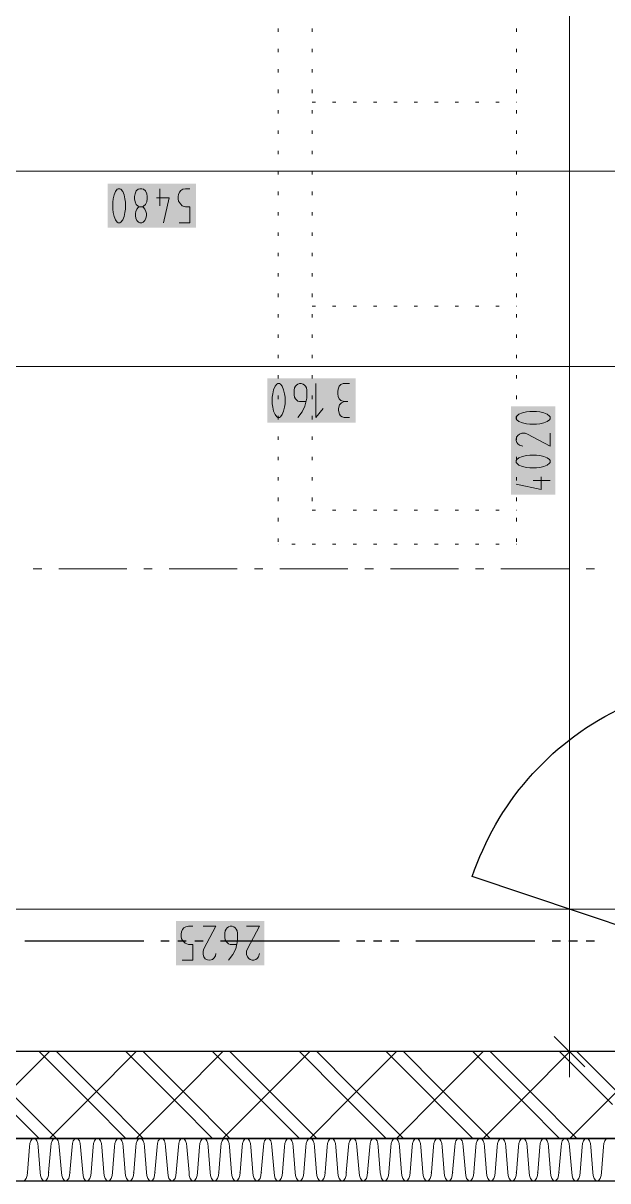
# Model space of a CAD drawing. Header units: millimetres. Extents: x 0 to 594, y 0 to 420.
# Drawn here: x 99.53 to 116.9, y 138.5 to 172.93 of the extents above; entities that cross this region are included whole.
import ezdxf

# ---------------------------------------------------------------- set-up
doc = ezdxf.new("R2010")
doc.units = ezdxf.units.MM
doc.header["$LTSCALE"] = 8
for name, color, linetype in [('PDF_Dvere', 7, 'Continuous'), ('PDF_Koty delkove', 7, 'Continuous'), ('PDF_Nabytek', 7, 'Continuous'), ('PDF_Osy hlavni', 7, 'Continuous'), ('PDF_Pozarni useky', 7, 'Continuous'), ('PDF_Steny sendvic', 7, 'Continuous')]:
    doc.layers.add(name, color=color, linetype=linetype)

msp = doc.modelspace()

# ---------------------------------------------------------------- linework, layer by layer
at = {"layer": 'PDF_Dvere', "lineweight": 25}
msp.add_lwpolyline([(121.023, 144.82), (112.874, 147.548, -0.414214), (123.75, 152.969)], format="xyb", dxfattribs=at)
at = {"layer": 'PDF_Koty delkove', "lineweight": 18}
for points in [[(115.763, 142.344), (115.763, 164.498), (115.763, 182.985), (115.763, 186.978), (115.763, 188.899), (115.763, 196.178)], [(228.247, 168.523), (226.124, 168.523), (191.953, 168.523), (190.487, 168.523), (164.556, 168.523), (162.433, 168.523), (149.796, 168.523), (147.47, 168.523), (134.833, 168.523), (132.71, 168.523), (77.309, 168.523), (73.569, 168.523)], [(102.525, 167.821), (102.484, 167.922), (102.431, 167.989), (102.403, 168.007), (102.35, 168.007), (102.322, 167.989), (102.269, 167.922), (102.228, 167.821), (102.202, 167.702), (102.188, 167.601)], [(102.944, 167.484), (102.97, 167.467), (103.079, 167.467), (103.106, 167.484), (103.16, 167.534), (103.2, 167.618), (103.214, 167.702), (103.214, 167.77), (103.2, 167.854), (103.16, 167.939), (103.106, 167.989), (103.051, 168.007), (102.998, 168.007), (102.944, 167.989), (102.889, 167.939), (102.85, 167.854), (102.836, 167.77)], [(103.592, 168.007), (103.592, 167.501)], [(104.159, 166.996), (104.483, 166.996), (104.483, 167.467), (104.347, 167.467), (104.254, 167.501), (104.199, 167.552), (104.146, 167.636), (104.132, 167.702), (104.132, 167.77), (104.146, 167.838), (104.173, 167.904), (104.213, 167.955), (104.267, 167.989), (104.347, 168.007), (104.483, 168.007)], [(102.188, 167.601), (102.188, 167.399), (102.202, 167.299), (102.228, 167.181), (102.269, 167.08), (102.322, 167.012), (102.35, 166.996), (102.403, 166.996), (102.431, 167.012), (102.484, 167.08), (102.525, 167.181), (102.552, 167.299), (102.566, 167.399), (102.566, 167.601), (102.552, 167.702), (102.525, 167.821)], [(102.836, 167.77), (102.836, 167.702), (102.85, 167.618), (102.889, 167.534), (102.944, 167.484)], [(103.484, 167.737), (103.862, 167.737), (103.699, 166.996)], [(103.079, 167.467), (103.106, 167.45), (103.146, 167.399), (103.173, 167.332), (103.187, 167.265), (103.187, 167.197), (103.173, 167.13), (103.146, 167.062), (103.092, 167.012), (103.051, 166.996), (102.998, 166.996), (102.957, 167.012), (102.903, 167.062), (102.876, 167.13), (102.863, 167.197), (102.863, 167.265), (102.876, 167.332), (102.903, 167.399), (102.944, 167.45), (102.97, 167.467)], [(132.71, 162.721), (129.503, 162.721), (124.062, 162.721), (92.12, 162.721), (77.309, 162.721)], [(107.929, 161.676), (107.74, 161.676), (107.686, 161.693), (107.645, 161.726), (107.618, 161.761), (107.592, 161.81), (107.578, 161.878), (107.578, 162.012), (107.592, 162.08), (107.618, 162.131), (107.645, 162.164), (107.686, 162.198), (107.74, 162.215), (107.793, 162.215), (107.848, 162.198), (107.888, 162.164), (107.915, 162.131), (107.943, 162.08), (107.956, 162.012), (107.956, 161.777), (107.902, 161.541), (107.821, 161.372), (107.686, 161.204)], [(108.226, 162.215), (108.226, 161.204), (108.441, 161.473)], [(109.225, 162.215), (109.036, 162.215), (108.969, 162.181), (108.915, 162.131), (108.888, 162.047), (108.874, 161.979), (108.874, 161.911), (108.888, 161.827), (108.915, 161.761), (108.969, 161.71)], [(109.225, 161.204), (109.063, 161.204), (109.009, 161.221), (108.955, 161.255), (108.928, 161.306), (108.901, 161.406), (108.901, 161.473), (108.928, 161.575), (108.982, 161.642), (109.063, 161.676), (109.171, 161.676)], [(108.969, 161.71), (109.063, 161.676)], [(114.228, 160.665), (114.194, 160.624), (114.177, 160.57), (114.177, 160.517), (114.194, 160.462), (114.228, 160.422), (114.279, 160.381), (114.379, 160.354)], [(115.188, 160.732), (115.188, 160.354), (114.514, 160.705), (114.446, 160.732), (114.345, 160.732), (114.279, 160.705), (114.228, 160.665)], [(114.919, 159.436), (114.919, 159.058), (114.177, 159.221)], [(115.188, 159.328), (114.683, 159.328)], [(118.648, 146.581), (106.883, 146.581), (92.12, 146.581), (88.278, 146.581)], [(104.249, 145.064), (104.573, 145.064), (104.573, 145.535), (104.438, 145.535), (104.344, 145.57), (104.29, 145.62), (104.236, 145.704), (104.223, 145.771), (104.223, 145.839), (104.236, 145.907), (104.263, 145.973), (104.304, 146.024), (104.357, 146.058), (104.438, 146.075), (104.573, 146.075)], [(105.87, 145.535), (105.681, 145.535), (105.627, 145.553), (105.586, 145.586), (105.559, 145.62), (105.533, 145.67), (105.519, 145.738), (105.519, 145.872), (105.533, 145.94), (105.559, 145.99), (105.586, 146.024), (105.627, 146.058), (105.681, 146.075), (105.734, 146.075), (105.789, 146.058), (105.829, 146.024), (105.856, 145.99), (105.883, 145.94), (105.897, 145.872), (105.897, 145.637), (105.843, 145.401), (105.762, 145.232), (105.627, 145.064)], [(106.167, 146.075), (106.545, 146.075), (106.194, 145.401), (106.167, 145.333), (106.167, 145.232), (106.194, 145.165), (106.234, 145.115), (106.275, 145.081), (106.329, 145.064), (106.382, 145.064), (106.437, 145.081), (106.477, 145.115), (106.518, 145.165), (106.545, 145.266)], [(116.218, 141.889), (115.309, 142.799)], [(116.522, 142.344), (115.763, 142.344), (115.005, 142.344)], [(115.763, 142.344), (115.763, 141.586)]]:
    msp.add_lwpolyline(points, dxfattribs=at)
for points in [[(106.93, 161.81), (106.93, 161.608), (106.944, 161.508), (106.97, 161.39), (107.011, 161.288), (107.064, 161.221), (107.092, 161.204), (107.145, 161.204), (107.173, 161.221), (107.226, 161.288), (107.267, 161.39), (107.294, 161.508), (107.308, 161.608), (107.308, 161.81), (107.294, 161.911), (107.267, 162.029), (107.226, 162.131), (107.173, 162.198), (107.145, 162.215), (107.092, 162.215), (107.064, 162.198), (107.011, 162.131), (106.97, 162.029), (106.944, 161.911)], [(114.783, 161.38), (114.581, 161.38), (114.481, 161.366), (114.363, 161.34), (114.261, 161.299), (114.194, 161.246), (114.177, 161.218), (114.177, 161.165), (114.194, 161.137), (114.261, 161.084), (114.363, 161.043), (114.481, 161.016), (114.581, 161.002), (114.783, 161.002), (114.884, 161.016), (115.002, 161.043), (115.104, 161.084), (115.171, 161.137), (115.188, 161.165), (115.188, 161.218), (115.171, 161.246), (115.104, 161.299), (115.002, 161.34), (114.884, 161.366)], [(114.783, 160.084), (114.581, 160.084), (114.481, 160.07), (114.363, 160.044), (114.261, 160.003), (114.194, 159.95), (114.177, 159.922), (114.177, 159.869), (114.194, 159.841), (114.261, 159.788), (114.363, 159.747), (114.481, 159.72), (114.581, 159.706), (114.783, 159.706), (114.884, 159.72), (115.002, 159.747), (115.104, 159.788), (115.171, 159.841), (115.188, 159.869), (115.188, 159.922), (115.171, 159.95), (115.104, 160.003), (115.002, 160.044), (114.884, 160.07)]]:
    msp.add_lwpolyline(points, close=True, dxfattribs=at)
msp.add_lwpolyline([(104.871, 146.075), (105.249, 146.075), (104.898, 145.401), (104.871, 145.333), (104.871, 145.232, 0.981661), (105.249, 145.266)], format="xyb", dxfattribs=at)
at = {"layer": 'PDF_Koty delkove', "color": 7, "lineweight": 18, "true_color": 0xffffff, "transparency": 33554559}
for points in [[(104.662, 168.158), (102.036, 168.158), (104.662, 166.844), (102.036, 166.844)], [(109.404, 162.367), (106.779, 162.367), (109.404, 161.053), (106.779, 161.053)], [(115.34, 158.906), (115.34, 161.532), (114.026, 158.906), (114.026, 161.532)], [(106.697, 146.227), (104.071, 146.227), (106.697, 144.913), (104.071, 144.913)]]:
    msp.add_solid(points, dxfattribs=at)
at = {"layer": 'PDF_Nabytek', "lineweight": 13}
for points in [[(107.106, 172.671), (107.106, 172.772)], [(108.117, 172.671), (108.117, 172.772)], [(114.183, 172.671), (114.183, 172.772)], [(107.106, 172.064), (107.106, 172.165)], [(108.117, 172.064), (108.117, 172.165)], [(114.183, 172.064), (114.183, 172.165)], [(107.106, 171.458), (107.106, 171.559)], [(108.117, 171.458), (108.117, 171.559)], [(114.183, 171.458), (114.183, 171.559)], [(107.106, 170.851), (107.106, 170.952)], [(108.117, 170.851), (108.117, 170.952)], [(114.183, 170.851), (114.183, 170.952)], [(108.217, 170.575), (108.117, 170.575)], [(108.117, 170.575), (108.117, 170.575)], [(108.823, 170.575), (108.722, 170.575)], [(109.43, 170.575), (109.329, 170.575)], [(110.036, 170.575), (109.935, 170.575)], [(110.643, 170.575), (110.542, 170.575)], [(111.249, 170.575), (111.148, 170.575)], [(111.856, 170.575), (111.755, 170.575)], [(112.463, 170.575), (112.362, 170.575)], [(113.069, 170.575), (112.968, 170.575)], [(113.676, 170.575), (113.575, 170.575)], [(114.183, 170.575), (114.181, 170.575)], [(114.183, 170.575), (114.183, 170.575)], [(107.106, 170.244), (107.106, 170.346)], [(108.117, 170.244), (108.117, 170.346)], [(114.183, 170.244), (114.183, 170.346)], [(107.106, 169.638), (107.106, 169.739)], [(108.117, 169.638), (108.117, 169.739)], [(114.183, 169.638), (114.183, 169.739)], [(107.106, 169.031), (107.106, 169.132)], [(108.117, 169.031), (108.117, 169.132)], [(114.183, 169.031), (114.183, 169.132)], [(107.106, 168.425), (107.106, 168.526)], [(108.117, 168.425), (108.117, 168.526)], [(114.183, 168.425), (114.183, 168.526)], [(107.106, 167.818), (107.106, 167.919)], [(108.117, 167.818), (108.117, 167.919)], [(114.183, 167.818), (114.183, 167.919)], [(107.106, 167.212), (107.106, 167.313)], [(108.117, 167.212), (108.117, 167.313)], [(114.183, 167.212), (114.183, 167.313)], [(107.106, 166.605), (107.106, 166.706)], [(108.117, 166.605), (108.117, 166.706)], [(114.183, 166.605), (114.183, 166.706)], [(107.106, 165.998), (107.106, 166.099)], [(108.117, 165.998), (108.117, 166.099)], [(114.183, 165.998), (114.183, 166.099)], [(107.106, 165.392), (107.106, 165.493)], [(108.117, 165.392), (108.117, 165.493)], [(114.183, 165.392), (114.183, 165.493)], [(107.106, 164.785), (107.106, 164.886)], [(108.117, 164.785), (108.117, 164.886)], [(114.183, 164.785), (114.183, 164.886)], [(107.106, 164.179), (107.106, 164.28)], [(108.217, 164.51), (108.117, 164.51)], [(108.117, 164.51), (108.117, 164.51)], [(108.117, 164.179), (108.117, 164.28)], [(108.823, 164.51), (108.722, 164.51)], [(109.43, 164.51), (109.329, 164.51)], [(110.036, 164.51), (109.935, 164.51)], [(110.643, 164.51), (110.542, 164.51)], [(111.249, 164.51), (111.148, 164.51)], [(111.856, 164.51), (111.755, 164.51)], [(112.463, 164.51), (112.362, 164.51)], [(113.069, 164.51), (112.968, 164.51)], [(113.676, 164.51), (113.575, 164.51)], [(114.183, 164.51), (114.181, 164.51)], [(114.183, 164.51), (114.183, 164.51)], [(114.183, 164.179), (114.183, 164.28)], [(107.106, 163.572), (107.106, 163.673)], [(108.117, 163.572), (108.117, 163.673)], [(114.183, 163.572), (114.183, 163.673)], [(107.106, 162.965), (107.106, 163.067)], [(108.117, 162.965), (108.117, 163.067)], [(114.183, 162.965), (114.183, 163.067)], [(107.106, 162.359), (107.106, 162.46)], [(108.117, 162.359), (108.117, 162.46)], [(114.183, 162.359), (114.183, 162.46)], [(107.106, 161.752), (107.106, 161.853)], [(108.117, 161.752), (108.117, 161.853)], [(114.183, 161.752), (114.183, 161.853)], [(107.106, 161.146), (107.106, 161.247)], [(108.117, 161.146), (108.117, 161.247)], [(114.183, 161.146), (114.183, 161.247)], [(107.106, 160.539), (107.106, 160.64)], [(108.117, 160.539), (108.117, 160.64)], [(114.183, 160.539), (114.183, 160.64)], [(107.106, 159.933), (107.106, 160.034)], [(108.117, 159.933), (108.117, 160.034)], [(114.183, 159.933), (114.183, 160.034)], [(107.106, 159.326), (107.106, 159.427)], [(108.117, 159.326), (108.117, 159.427)], [(114.183, 159.326), (114.183, 159.427)], [(107.106, 158.719), (107.106, 158.821)], [(108.117, 158.719), (108.117, 158.821)], [(114.183, 158.719), (114.183, 158.821)], [(108.217, 158.444), (108.117, 158.444)], [(108.117, 158.444), (108.117, 158.444)], [(108.117, 158.444), (108.117, 158.444)], [(108.823, 158.444), (108.722, 158.444)], [(109.43, 158.444), (109.329, 158.444)], [(110.036, 158.444), (109.935, 158.444)], [(110.643, 158.444), (110.542, 158.444)], [(111.249, 158.444), (111.148, 158.444)], [(111.856, 158.444), (111.755, 158.444)], [(112.463, 158.444), (112.362, 158.444)], [(113.069, 158.444), (112.968, 158.444)], [(113.676, 158.444), (113.575, 158.444)], [(114.183, 158.444), (114.181, 158.444)], [(114.183, 158.444), (114.183, 158.444)], [(107.106, 158.113), (107.106, 158.214)], [(114.183, 158.113), (114.183, 158.214)], [(107.106, 157.506), (107.106, 157.607)], [(107.106, 157.433), (107.106, 157.433)], [(107.106, 157.433), (107.106, 157.433)], [(107.61, 157.433), (107.509, 157.433)], [(108.217, 157.433), (108.115, 157.433)], [(108.823, 157.433), (108.722, 157.433)], [(109.43, 157.433), (109.329, 157.433)], [(110.036, 157.433), (109.935, 157.433)], [(110.643, 157.433), (110.542, 157.433)], [(111.249, 157.433), (111.148, 157.433)], [(111.856, 157.433), (111.755, 157.433)], [(112.463, 157.433), (112.362, 157.433)], [(113.069, 157.433), (112.968, 157.433)], [(113.676, 157.433), (113.575, 157.433)], [(114.183, 157.433), (114.181, 157.433)], [(114.183, 157.506), (114.183, 157.607)], [(114.183, 157.433), (114.183, 157.433)], [(114.183, 157.433), (114.183, 157.433)]]:
    msp.add_lwpolyline(points, dxfattribs=at)
at = {"layer": 'PDF_Osy hlavni', "lineweight": 18}
for points in [[(100.078, 156.7), (99.826, 156.7)], [(102.606, 156.7), (100.584, 156.7)], [(103.364, 156.7), (103.111, 156.7)], [(105.891, 156.7), (103.869, 156.7)], [(106.65, 156.7), (106.397, 156.7)], [(109.177, 156.7), (107.155, 156.7)], [(109.935, 156.7), (109.682, 156.7)], [(112.463, 156.7), (110.441, 156.7)], [(113.221, 156.7), (112.968, 156.7)], [(115.748, 156.7), (113.726, 156.7)], [(116.506, 156.7), (116.254, 156.7)]]:
    msp.add_lwpolyline(points, dxfattribs=at)
at = {"layer": 'PDF_Pozarni useky', "lineweight": 30}
for points in [[(103.111, 145.63), (99.573, 145.63)], [(103.869, 145.63), (103.617, 145.63)], [(104.375, 145.63), (104.122, 145.63)], [(104.88, 145.63), (104.628, 145.63)], [(108.924, 145.63), (105.386, 145.63)], [(109.682, 145.63), (109.43, 145.63)], [(110.188, 145.63), (109.935, 145.63)], [(110.693, 145.63), (110.441, 145.63)], [(114.737, 145.63), (111.199, 145.63)], [(115.496, 145.63), (115.243, 145.63)], [(116.001, 145.63), (115.748, 145.63)], [(116.506, 145.63), (116.254, 145.63)]]:
    msp.add_lwpolyline(points, dxfattribs=at)
at = {"layer": 'PDF_Steny sendvic', "lineweight": 30}
for points in [[(120.504, 139.766), (117.785, 139.766), (89.542, 139.766), (89.542, 142.344), (89.542, 144.568), (88.278, 144.568), (88.278, 139.766), (88.278, 138.502), (120.081, 138.502)], [(118.648, 142.344), (92.12, 142.344), (92.12, 144.568)], [(89.542, 142.344), (89.542, 139.766), (117.785, 139.766)]]:
    msp.add_lwpolyline(points, dxfattribs=at)
at = {"layer": 'PDF_Steny sendvic', "lineweight": 9}
for points in [[(97.731, 139.766), (98.995, 141.03), (100.309, 142.344)], [(101.315, 141.03), (100.001, 142.344)], [(100.309, 139.766), (101.573, 141.03), (102.887, 142.344)], [(101.573, 141.288), (100.516, 142.344)], [(103.893, 141.03), (102.579, 142.344)], [(102.887, 139.766), (104.151, 141.03), (105.465, 142.344)], [(104.151, 141.288), (103.094, 142.344)], [(106.471, 141.03), (105.156, 142.344)], [(105.465, 139.766), (106.729, 141.03), (108.043, 142.344)], [(106.729, 141.288), (105.672, 142.344)], [(109.049, 141.03), (107.734, 142.344)], [(108.043, 139.766), (109.307, 141.03), (110.621, 142.344)], [(109.307, 141.288), (108.25, 142.344)], [(111.627, 141.03), (110.312, 142.344)], [(110.621, 139.766), (111.884, 141.03), (113.199, 142.344)], [(111.884, 141.288), (110.828, 142.344)], [(114.205, 141.03), (112.89, 142.344)], [(113.199, 139.766), (114.462, 141.03), (115.777, 142.344)], [(115.984, 139.766), (114.72, 141.03), (114.462, 141.288), (113.406, 142.344)], [(116.783, 141.03), (115.468, 142.344)], [(115.777, 139.766), (117.04, 141.03), (118.355, 142.344)], [(117.98, 140.348), (117.298, 141.03), (117.04, 141.288), (115.984, 142.344)], [(101.83, 141.03), (101.573, 141.288)], [(104.408, 141.03), (104.151, 141.288)], [(106.986, 141.03), (106.729, 141.288)], [(109.564, 141.03), (109.307, 141.288)], [(112.142, 141.03), (111.884, 141.288)], [(100.516, 139.766), (99.252, 141.03)], [(101.573, 140.772), (101.315, 141.03)], [(103.094, 139.766), (101.83, 141.03)], [(104.151, 140.772), (103.893, 141.03)], [(105.672, 139.766), (104.408, 141.03)], [(106.729, 140.772), (106.471, 141.03)], [(108.25, 139.766), (106.986, 141.03)], [(109.307, 140.772), (109.049, 141.03)], [(110.828, 139.766), (109.564, 141.03)], [(111.884, 140.772), (111.627, 141.03)], [(113.406, 139.766), (112.142, 141.03)], [(114.462, 140.772), (114.205, 141.03)], [(117.04, 140.772), (116.783, 141.03)], [(100.001, 139.766), (98.995, 140.772)], [(102.579, 139.766), (101.573, 140.772)], [(105.156, 139.766), (104.151, 140.772)], [(107.734, 139.766), (106.729, 140.772)], [(110.312, 139.766), (109.307, 140.772)], [(112.89, 139.766), (111.884, 140.772)], [(115.468, 139.766), (114.462, 140.772)], [(99.715, 139.513), (99.653, 138.755)], [(99.829, 139.766), (99.793, 139.748), (99.752, 139.693), (99.725, 139.611), (99.715, 139.513)], [(99.715, 139.513), (99.715, 139.513)], [(99.969, 139.513), (99.959, 139.611), (99.932, 139.693), (99.891, 139.748), (99.855, 139.766)], [(100.032, 138.755), (99.969, 139.513)], [(100.347, 139.513), (100.284, 138.755)], [(100.461, 139.766), (100.425, 139.748), (100.384, 139.693), (100.357, 139.611), (100.347, 139.513)], [(100.347, 139.513), (100.347, 139.513)], [(100.601, 139.513), (100.591, 139.611), (100.564, 139.693), (100.523, 139.748), (100.487, 139.766)], [(100.664, 138.755), (100.601, 139.513)], [(100.979, 139.513), (100.916, 138.755)], [(101.093, 139.766), (101.057, 139.748), (101.016, 139.693), (100.988, 139.611), (100.979, 139.513)], [(100.979, 139.513), (100.979, 139.513)], [(101.233, 139.513), (101.223, 139.611), (101.196, 139.693), (101.154, 139.748), (101.119, 139.766)], [(101.295, 138.755), (101.233, 139.513)], [(101.611, 139.513), (101.548, 138.755)], [(101.724, 139.766), (101.689, 139.748), (101.648, 139.693), (101.62, 139.611), (101.611, 139.513)], [(101.611, 139.513), (101.611, 139.513)], [(101.865, 139.513), (101.855, 139.611), (101.828, 139.693), (101.786, 139.748), (101.751, 139.766)], [(101.927, 138.755), (101.865, 139.513)], [(102.243, 139.513), (102.18, 138.755)], [(102.356, 139.766), (102.321, 139.748), (102.28, 139.693), (102.252, 139.611), (102.243, 139.513)], [(102.243, 139.513), (102.243, 139.513)], [(102.497, 139.513), (102.487, 139.611), (102.459, 139.693), (102.418, 139.748), (102.383, 139.766)], [(102.559, 138.755), (102.497, 139.513)], [(102.874, 139.513), (102.812, 138.755)], [(102.988, 139.766), (102.953, 139.748), (102.912, 139.693), (102.884, 139.611), (102.874, 139.513)], [(102.874, 139.513), (102.874, 139.513)], [(103.128, 139.513), (103.119, 139.611), (103.091, 139.693), (103.05, 139.748), (103.015, 139.766)], [(103.191, 138.755), (103.128, 139.513)], [(103.506, 139.513), (103.444, 138.755)], [(103.62, 139.766), (103.585, 139.748), (103.543, 139.693), (103.516, 139.611), (103.506, 139.513)], [(103.506, 139.513), (103.506, 139.513)], [(103.76, 139.513), (103.751, 139.611), (103.723, 139.693), (103.682, 139.748), (103.647, 139.766)], [(103.823, 138.755), (103.76, 139.513)], [(104.138, 139.513), (104.076, 138.755)], [(104.252, 139.766), (104.216, 139.748), (104.175, 139.693), (104.148, 139.611), (104.138, 139.513)], [(104.138, 139.513), (104.138, 139.513)], [(104.392, 139.513), (104.382, 139.611), (104.355, 139.693), (104.314, 139.748), (104.278, 139.766)], [(104.455, 138.755), (104.392, 139.513)], [(104.77, 139.513), (104.707, 138.755)], [(104.884, 139.766), (104.848, 139.748), (104.807, 139.693), (104.78, 139.611), (104.77, 139.513)], [(104.77, 139.513), (104.77, 139.513)], [(105.024, 139.513), (105.014, 139.611), (104.987, 139.693), (104.946, 139.748), (104.91, 139.766)], [(105.087, 138.755), (105.024, 139.513)], [(105.402, 139.513), (105.339, 138.755)], [(105.516, 139.766), (105.48, 139.748), (105.439, 139.693), (105.411, 139.611), (105.402, 139.513)], [(105.402, 139.513), (105.402, 139.513)], [(105.656, 139.513), (105.646, 139.611), (105.619, 139.693), (105.577, 139.748), (105.542, 139.766)], [(105.718, 138.755), (105.656, 139.513)], [(106.034, 139.513), (105.971, 138.755)], [(106.112, 139.748), (106.071, 139.693), (106.043, 139.611), (106.034, 139.513)], [(106.034, 139.513), (106.034, 139.513)], [(106.147, 139.766), (106.112, 139.748)], [(106.288, 139.513), (106.278, 139.611), (106.25, 139.693), (106.209, 139.748), (106.174, 139.766)], [(106.35, 138.755), (106.288, 139.513)], [(106.666, 139.513), (106.603, 138.755)], [(106.779, 139.766), (106.744, 139.748), (106.703, 139.693), (106.675, 139.611), (106.666, 139.513)], [(106.666, 139.513), (106.666, 139.513)], [(106.92, 139.513), (106.91, 139.611), (106.882, 139.693), (106.841, 139.748), (106.806, 139.766)], [(106.982, 138.755), (106.92, 139.513)], [(107.297, 139.513), (107.235, 138.755)], [(107.411, 139.766), (107.376, 139.748), (107.335, 139.693), (107.307, 139.611), (107.297, 139.513)], [(107.297, 139.513), (107.297, 139.513)], [(107.551, 139.513), (107.542, 139.611), (107.514, 139.693), (107.473, 139.748), (107.438, 139.766)], [(107.614, 138.755), (107.551, 139.513)], [(107.929, 139.513), (107.867, 138.755)], [(108.043, 139.766), (108.008, 139.748), (107.966, 139.693), (107.939, 139.611), (107.929, 139.513)], [(107.929, 139.513), (107.929, 139.513)], [(108.183, 139.513), (108.174, 139.611), (108.146, 139.693), (108.105, 139.748), (108.07, 139.766)], [(108.246, 138.755), (108.183, 139.513)], [(108.561, 139.513), (108.499, 138.755)], [(108.675, 139.766), (108.639, 139.748), (108.598, 139.693), (108.571, 139.611), (108.561, 139.513)], [(108.561, 139.513), (108.561, 139.513)], [(108.778, 139.693), (108.737, 139.748), (108.701, 139.766)], [(108.815, 139.513), (108.805, 139.611), (108.778, 139.693)], [(108.878, 138.755), (108.815, 139.513)], [(109.193, 139.513), (109.13, 138.755)], [(109.307, 139.766), (109.271, 139.748), (109.23, 139.693), (109.203, 139.611), (109.193, 139.513)], [(109.193, 139.513), (109.193, 139.513)], [(109.193, 139.513), (109.193, 139.513)], [(109.447, 139.513), (109.437, 139.611), (109.41, 139.693), (109.369, 139.748), (109.333, 139.766)], [(109.51, 138.755), (109.447, 139.513)], [(109.825, 139.513), (109.762, 138.755)], [(109.939, 139.766), (109.903, 139.748), (109.862, 139.693), (109.834, 139.611), (109.825, 139.513)], [(109.825, 139.513), (109.825, 139.513)], [(110.079, 139.513), (110.069, 139.611), (110.042, 139.693), (110, 139.748), (109.965, 139.766)], [(110.141, 138.755), (110.079, 139.513)], [(110.457, 139.513), (110.394, 138.755)], [(110.57, 139.766), (110.535, 139.748), (110.494, 139.693), (110.466, 139.611), (110.457, 139.513)], [(110.457, 139.513), (110.457, 139.513)], [(110.711, 139.513), (110.701, 139.611), (110.673, 139.693), (110.632, 139.748), (110.597, 139.766)], [(110.773, 138.755), (110.711, 139.513)], [(111.088, 139.513), (111.026, 138.755)], [(111.202, 139.766), (111.167, 139.748), (111.126, 139.693), (111.098, 139.611), (111.088, 139.513)], [(111.088, 139.513), (111.088, 139.513)], [(111.343, 139.513), (111.333, 139.611), (111.305, 139.693), (111.264, 139.748), (111.229, 139.766)], [(111.405, 138.755), (111.343, 139.513)], [(111.72, 139.513), (111.658, 138.755)], [(111.834, 139.766), (111.799, 139.748), (111.758, 139.693), (111.73, 139.611), (111.72, 139.513)], [(111.72, 139.513), (111.72, 139.513)], [(111.974, 139.513), (111.965, 139.611), (111.937, 139.693), (111.896, 139.748), (111.861, 139.766)], [(112.037, 138.755), (111.974, 139.513)], [(112.352, 139.513), (112.29, 138.755)], [(112.466, 139.766), (112.431, 139.748), (112.389, 139.693), (112.362, 139.611), (112.352, 139.513)], [(112.352, 139.513), (112.352, 139.513)], [(112.606, 139.513), (112.597, 139.611), (112.569, 139.693), (112.528, 139.748), (112.492, 139.766)], [(112.669, 138.755), (112.606, 139.513)], [(112.984, 139.513), (112.922, 138.755)], [(113.098, 139.766), (113.062, 139.748), (113.021, 139.693), (112.994, 139.611), (112.984, 139.513)], [(112.984, 139.513), (112.984, 139.513)], [(113.238, 139.513), (113.228, 139.611), (113.201, 139.693), (113.16, 139.748), (113.124, 139.766)], [(113.301, 138.755), (113.238, 139.513)], [(113.616, 139.513), (113.553, 138.755)], [(113.73, 139.766), (113.694, 139.748), (113.653, 139.693), (113.626, 139.611), (113.616, 139.513)], [(113.616, 139.513), (113.616, 139.513)], [(113.87, 139.513), (113.86, 139.611), (113.833, 139.693), (113.792, 139.748), (113.756, 139.766)], [(113.932, 138.755), (113.87, 139.513)], [(114.248, 139.513), (114.185, 138.755)], [(114.257, 139.611), (114.248, 139.513)], [(114.248, 139.513), (114.248, 139.513)], [(114.362, 139.766), (114.326, 139.748), (114.285, 139.693), (114.257, 139.611)], [(114.502, 139.513), (114.492, 139.611), (114.465, 139.693), (114.423, 139.748), (114.388, 139.766)], [(114.564, 138.755), (114.502, 139.513)], [(114.88, 139.513), (114.817, 138.755)], [(114.993, 139.766), (114.958, 139.748), (114.917, 139.693), (114.889, 139.611), (114.88, 139.513)], [(114.88, 139.513), (114.88, 139.513)], [(115.134, 139.513), (115.124, 139.611), (115.096, 139.693), (115.055, 139.748), (115.02, 139.766)], [(115.196, 138.755), (115.134, 139.513)], [(115.511, 139.513), (115.449, 138.755)], [(115.625, 139.766), (115.59, 139.748), (115.549, 139.693), (115.521, 139.611), (115.511, 139.513)], [(115.511, 139.513), (115.511, 139.513)], [(115.765, 139.513), (115.756, 139.611), (115.728, 139.693), (115.687, 139.748), (115.652, 139.766)], [(115.828, 138.755), (115.765, 139.513)], [(116.143, 139.513), (116.081, 138.755)], [(116.257, 139.766), (116.222, 139.748), (116.181, 139.693), (116.153, 139.611), (116.143, 139.513)], [(116.143, 139.513), (116.143, 139.513)], [(116.397, 139.513), (116.388, 139.611), (116.36, 139.693), (116.319, 139.748), (116.284, 139.766)], [(116.46, 138.755), (116.397, 139.513)], [(116.775, 139.513), (116.713, 138.755)], [(116.889, 139.766), (116.854, 139.748), (116.812, 139.693), (116.785, 139.611), (116.775, 139.513)], [(116.775, 139.513), (116.775, 139.513)], [(99.526, 138.502), (99.575, 138.522), (99.616, 138.576), (99.643, 138.658), (99.653, 138.755)], [(100.032, 138.755), (100.041, 138.658), (100.069, 138.576), (100.11, 138.522), (100.158, 138.502)], [(100.158, 138.502), (100.206, 138.522), (100.247, 138.576), (100.275, 138.658), (100.284, 138.755)], [(100.664, 138.755), (100.673, 138.658), (100.701, 138.576), (100.742, 138.522), (100.79, 138.502)], [(100.79, 138.502), (100.838, 138.522), (100.879, 138.576), (100.907, 138.658), (100.916, 138.755)], [(101.295, 138.755), (101.305, 138.658), (101.332, 138.576), (101.373, 138.522), (101.422, 138.502)], [(101.422, 138.502), (101.47, 138.522), (101.511, 138.576), (101.539, 138.658), (101.548, 138.755)], [(101.927, 138.755), (101.937, 138.658), (101.964, 138.576), (102.005, 138.522), (102.054, 138.502)], [(102.054, 138.502), (102.102, 138.522), (102.143, 138.576), (102.17, 138.658), (102.18, 138.755)], [(102.559, 138.755), (102.569, 138.658), (102.596, 138.576), (102.637, 138.522), (102.685, 138.502)], [(102.685, 138.502), (102.734, 138.522), (102.775, 138.576), (102.802, 138.658), (102.812, 138.755)], [(103.191, 138.755), (103.201, 138.658), (103.228, 138.576), (103.269, 138.522), (103.317, 138.502)], [(103.317, 138.502), (103.366, 138.522), (103.407, 138.576), (103.434, 138.658), (103.444, 138.755)], [(103.823, 138.755), (103.832, 138.658), (103.86, 138.576), (103.901, 138.522), (103.949, 138.502)], [(103.949, 138.502), (103.998, 138.522), (104.039, 138.576), (104.066, 138.658), (104.076, 138.755)], [(104.455, 138.755), (104.464, 138.658), (104.492, 138.576), (104.533, 138.522), (104.581, 138.502)], [(104.581, 138.502), (104.629, 138.522), (104.67, 138.576), (104.698, 138.658), (104.707, 138.755)], [(105.087, 138.755), (105.096, 138.658), (105.124, 138.576), (105.165, 138.522), (105.213, 138.502)], [(105.213, 138.502), (105.261, 138.522), (105.302, 138.576), (105.33, 138.658), (105.339, 138.755)], [(105.718, 138.755), (105.728, 138.658), (105.755, 138.576), (105.796, 138.522), (105.845, 138.502)], [(105.845, 138.502), (105.893, 138.522), (105.934, 138.576), (105.962, 138.658), (105.971, 138.755)], [(106.35, 138.755), (106.36, 138.658), (106.387, 138.576), (106.428, 138.522), (106.477, 138.502)], [(106.477, 138.502), (106.525, 138.522), (106.566, 138.576), (106.593, 138.658), (106.603, 138.755)], [(106.982, 138.755), (106.992, 138.658), (107.019, 138.576), (107.06, 138.522), (107.108, 138.502)], [(107.108, 138.502), (107.157, 138.522), (107.198, 138.576), (107.225, 138.658), (107.235, 138.755)], [(107.614, 138.755), (107.624, 138.658), (107.651, 138.576), (107.692, 138.522), (107.74, 138.502)], [(107.74, 138.502), (107.789, 138.522), (107.83, 138.576), (107.857, 138.658), (107.867, 138.755)], [(108.246, 138.755), (108.255, 138.658), (108.283, 138.576), (108.324, 138.522), (108.372, 138.502), (108.421, 138.522), (108.462, 138.576), (108.489, 138.658), (108.499, 138.755)], [(108.878, 138.755), (108.887, 138.658), (108.915, 138.576), (108.956, 138.522), (109.004, 138.502)], [(109.004, 138.502), (109.052, 138.522), (109.093, 138.576), (109.121, 138.658), (109.13, 138.755)], [(109.51, 138.755), (109.519, 138.658), (109.547, 138.576), (109.587, 138.522), (109.636, 138.502)], [(109.725, 138.576), (109.753, 138.658), (109.762, 138.755)], [(110.141, 138.755), (110.151, 138.658), (110.178, 138.576), (110.219, 138.522), (110.268, 138.502)], [(110.268, 138.502), (110.316, 138.522), (110.357, 138.576), (110.384, 138.658), (110.394, 138.755)], [(110.773, 138.755), (110.783, 138.658), (110.81, 138.576), (110.851, 138.522), (110.9, 138.502)], [(110.9, 138.502), (110.948, 138.522), (110.989, 138.576), (111.016, 138.658), (111.026, 138.755)], [(111.405, 138.755), (111.415, 138.658), (111.442, 138.576), (111.483, 138.522), (111.531, 138.502)], [(111.531, 138.502), (111.58, 138.522), (111.621, 138.576), (111.648, 138.658), (111.658, 138.755)], [(112.037, 138.755), (112.047, 138.658), (112.074, 138.576)], [(112.163, 138.502), (112.212, 138.522), (112.253, 138.576), (112.28, 138.658), (112.29, 138.755)], [(112.669, 138.755), (112.678, 138.658), (112.706, 138.576), (112.747, 138.522), (112.795, 138.502)], [(112.795, 138.502), (112.843, 138.522), (112.885, 138.576), (112.912, 138.658), (112.922, 138.755)], [(113.301, 138.755), (113.31, 138.658), (113.338, 138.576), (113.379, 138.522), (113.427, 138.502)], [(113.427, 138.502), (113.475, 138.522), (113.516, 138.576), (113.544, 138.658), (113.553, 138.755)], [(113.932, 138.755), (113.942, 138.658), (113.969, 138.576), (114.01, 138.522), (114.059, 138.502)], [(114.059, 138.502), (114.107, 138.522), (114.148, 138.576), (114.176, 138.658), (114.185, 138.755)], [(114.564, 138.755), (114.574, 138.658), (114.601, 138.576), (114.642, 138.522), (114.691, 138.502)], [(114.691, 138.502), (114.739, 138.522), (114.78, 138.576), (114.807, 138.658), (114.817, 138.755)], [(115.196, 138.755), (115.206, 138.658), (115.233, 138.576), (115.274, 138.522), (115.323, 138.502)], [(115.323, 138.502), (115.371, 138.522), (115.412, 138.576), (115.439, 138.658), (115.449, 138.755)], [(115.828, 138.755), (115.838, 138.658), (115.865, 138.576), (115.906, 138.522), (115.954, 138.502)], [(115.954, 138.502), (116.003, 138.522), (116.044, 138.576), (116.071, 138.658), (116.081, 138.755)], [(116.46, 138.755), (116.47, 138.658), (116.497, 138.576), (116.538, 138.522), (116.586, 138.502)], [(116.586, 138.502), (116.635, 138.522), (116.676, 138.576), (116.703, 138.658), (116.713, 138.755)], [(104.581, 138.502), (104.581, 138.502)], [(109.636, 138.502), (109.684, 138.522), (109.725, 138.576)], [(112.074, 138.576), (112.115, 138.522), (112.163, 138.502)]]:
    msp.add_lwpolyline(points, dxfattribs=at)
at = {"layer": 'PDF_Steny sendvic', "lineweight": 9, "transparency": 33554559}
for points in [[(101.573, 141.007), (101.55, 141.03), (101.595, 141.03), (101.573, 141.053)], [(104.151, 141.007), (104.128, 141.03), (104.173, 141.03), (104.151, 141.053)], [(106.729, 141.007), (106.706, 141.03), (106.751, 141.03), (106.729, 141.053)], [(109.307, 141.007), (109.284, 141.03), (109.329, 141.03), (109.307, 141.053)], [(111.884, 141.007), (111.862, 141.03), (111.907, 141.03), (111.884, 141.053)], [(114.462, 141.007), (114.44, 141.03), (114.485, 141.03), (114.462, 141.053)], [(99.653, 138.732), (99.63, 138.755), (99.675, 138.755), (99.653, 138.778)], [(100.284, 138.732), (100.262, 138.755), (100.307, 138.755), (100.284, 138.778)], [(100.916, 138.732), (100.894, 138.755), (100.939, 138.755), (100.916, 138.778)], [(101.548, 138.732), (101.525, 138.755), (101.571, 138.755), (101.548, 138.778)], [(102.18, 138.732), (102.157, 138.755), (102.203, 138.755), (102.18, 138.778)], [(102.812, 138.732), (102.789, 138.755), (102.835, 138.755), (102.812, 138.778)], [(103.444, 138.732), (103.421, 138.755), (103.466, 138.755), (103.444, 138.778)], [(104.076, 138.732), (104.053, 138.755), (104.098, 138.755), (104.076, 138.778)], [(104.707, 138.732), (104.685, 138.755), (104.73, 138.755), (104.707, 138.778)], [(105.339, 138.732), (105.317, 138.755), (105.362, 138.755), (105.339, 138.778)], [(105.971, 138.732), (105.948, 138.755), (105.994, 138.755), (105.971, 138.778)], [(106.603, 138.732), (106.58, 138.755), (106.626, 138.755), (106.603, 138.778)], [(107.235, 138.732), (107.212, 138.755), (107.258, 138.755), (107.235, 138.778)], [(107.867, 138.732), (107.844, 138.755), (107.889, 138.755), (107.867, 138.778)], [(108.499, 138.732), (108.476, 138.755), (108.521, 138.755), (108.499, 138.778)], [(109.13, 138.732), (109.108, 138.755), (109.153, 138.755), (109.13, 138.778)], [(109.762, 138.732), (109.739, 138.755), (109.785, 138.755), (109.762, 138.778)], [(110.394, 138.732), (110.371, 138.755), (110.417, 138.755), (110.394, 138.778)], [(111.026, 138.732), (111.003, 138.755), (111.049, 138.755), (111.026, 138.778)], [(111.658, 138.732), (111.635, 138.755), (111.681, 138.755), (111.658, 138.778)], [(112.29, 138.732), (112.267, 138.755), (112.312, 138.755), (112.29, 138.778)], [(112.922, 138.732), (112.899, 138.755), (112.944, 138.755), (112.922, 138.778)], [(113.553, 138.732), (113.531, 138.755), (113.576, 138.755), (113.553, 138.778)], [(114.185, 138.732), (114.162, 138.755), (114.208, 138.755), (114.185, 138.778)], [(114.817, 138.732), (114.794, 138.755), (114.84, 138.755), (114.817, 138.778)], [(115.449, 138.732), (115.426, 138.755), (115.472, 138.755), (115.449, 138.778)], [(116.081, 138.732), (116.058, 138.755), (116.104, 138.755), (116.081, 138.778)], [(116.713, 138.732), (116.69, 138.755), (116.735, 138.755), (116.713, 138.778)]]:
    msp.add_solid(points, dxfattribs=at)

doc.saveas('drawing.dxf')
